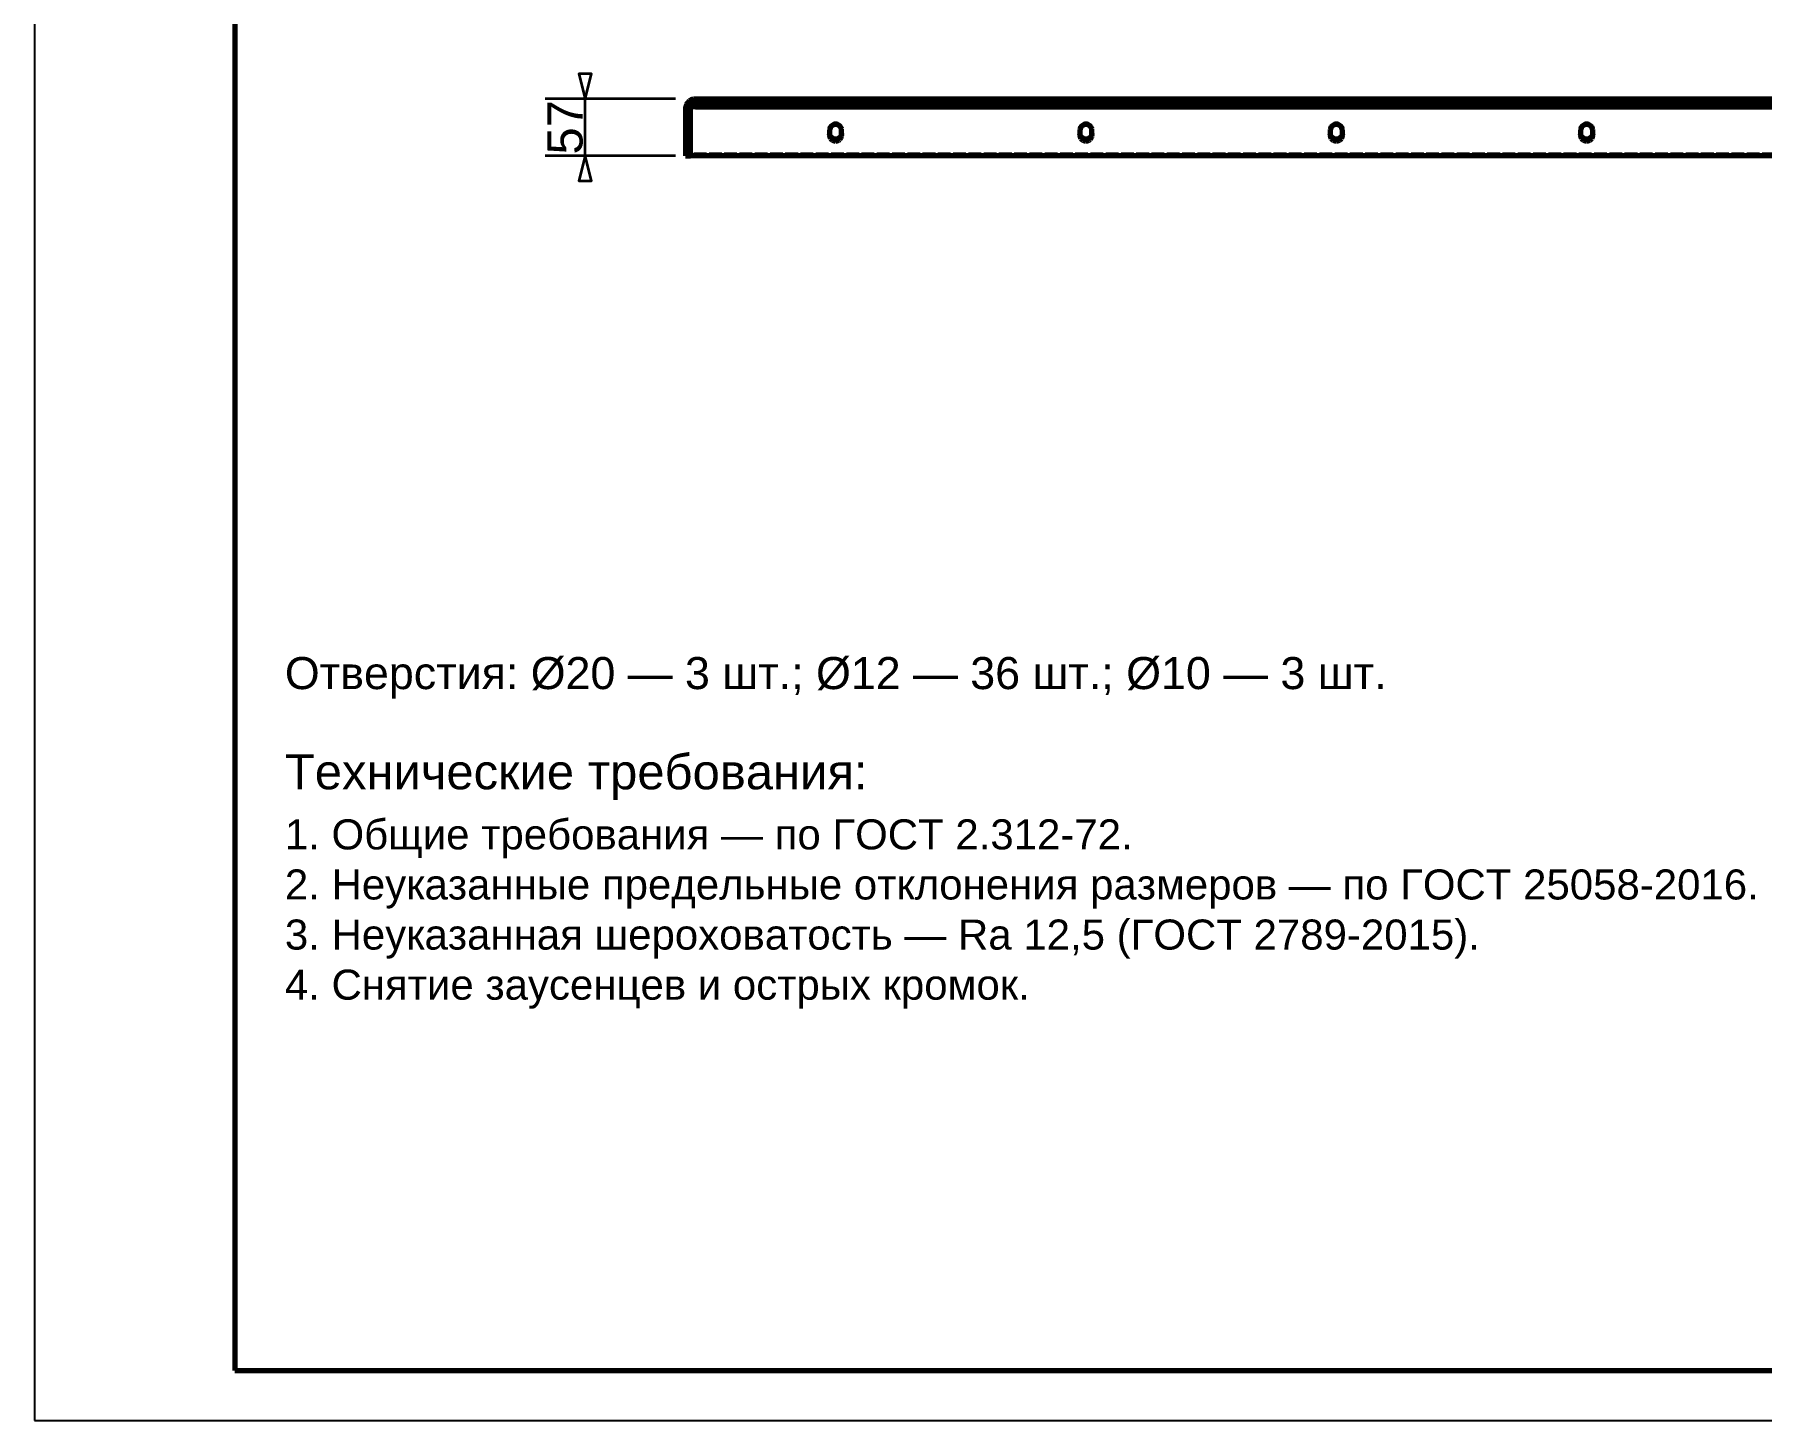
# Model space of a CAD drawing. Header units: millimetres. Extents: x 0 to 420, y 0 to 297.
# Drawn here: x 0 to 172.5, y 0 to 138.3 of the extents above; entities that cross this region are included whole.
import ezdxf
from ezdxf.enums import TextEntityAlignment as Align

# ---------------------------------------------------------------- set-up
doc = ezdxf.new("R2010")
doc.units = ezdxf.units.MM
doc.linetypes.add('DASHED', pattern=[1.524, 1.27, -0.254])
doc.styles.add('GOST', font='Arial')

msp = doc.modelspace()

# ---------------------------------------------------------------- linework, layer by layer
at = {"color": 7, "lineweight": 35}
for p, q in [((64, 131.93), (51, 131.93)), ((55, 126.23), (55, 131.93)), ((64, 126.23), (51, 126.23))]:
    msp.add_line(p, q, dxfattribs=at)
at = {"color": 5, "linetype": 'DASHED', "lineweight": 35}
for p, q in [((65, 130.93), (65.03, 131.15)), ((65.03, 131.15), (65.1, 131.37)), ((65.1, 131.37), (65.22, 131.56)), ((65.22, 131.56), (65.38, 131.71)), ((65.38, 131.71), (65.57, 131.83)), ((65.5, 131.32), (65.69, 131.32)), ((65.5, 131.13), (65.5, 131.32)), ((65.5, 126.43), (65.5, 131.32)), ((65.54, 131.13), (65.5, 131.13)), ((65.5, 126.23), (65.5, 131.13)), ((65.52, 131.09), (65.5, 130.93)), ((65.6, 131.23), (65.52, 131.09)), ((65.57, 131.83), (65.78, 131.91)), ((65.71, 131.34), (65.6, 131.23)), ((65.85, 131.41), (65.71, 131.34)), ((65.78, 131.91), (66, 131.93)), ((66, 131.43), (65.85, 131.41)), ((66, 131.93), (219, 131.93)), ((66, 131.92), (66, 131.93)), ((66, 131.93), (66, 131.93)), ((66, 131.43), (66, 131.93)), ((66, 131.9), (66, 131.92)), ((66, 131.88), (66, 131.9)), ((66, 131.85), (66, 131.88)), ((66, 131.81), (66, 131.85)), ((66, 131.77), (66, 131.81)), ((66, 131.72), (66, 131.77)), ((66, 131.66), (66, 131.72)), ((66, 131.6), (66, 131.66)), ((66, 131.54), (66, 131.6)), ((66, 131.47), (66, 131.54)), ((66, 131.4), (66, 131.47)), ((219, 131.43), (66, 131.43)), ((66, 131.32), (66, 131.4)), ((66, 131.32), (66, 131.13)), ((69.4, 131.93), (69.4, 131.43)), ((69.42, 131.93), (69.4, 131.93)), ((69.4, 131.93), (69.4, 131.43)), ((69.4, 131.93), (69.42, 131.93)), ((69.4, 131.93), (69.4, 131.43)), ((69.42, 131.93), (69.4, 131.93)), ((69.4, 131.93), (69.4, 131.43)), ((69.4, 131.93), (69.42, 131.93)), ((69.4, 131.93), (69.4, 131.43)), ((69.42, 131.93), (69.4, 131.93)), ((69.4, 131.93), (69.4, 131.43)), ((69.4, 131.93), (69.42, 131.93)), ((69.4, 131.93), (69.4, 131.43)), ((69.42, 131.93), (69.4, 131.93)), ((69.4, 131.93), (69.4, 131.43)), ((69.4, 131.93), (69.42, 131.93)), ((69.4, 131.93), (69.4, 131.43)), ((69.42, 131.93), (69.4, 131.93)), ((69.4, 131.93), (69.4, 131.43)), ((69.4, 131.93), (69.42, 131.93)), ((69.4, 131.93), (69.4, 131.43)), ((69.42, 131.93), (69.4, 131.93)), ((69.4, 131.93), (69.4, 131.43)), ((69.4, 131.93), (69.42, 131.93)), ((69.4, 131.43), (69.42, 131.43)), ((69.42, 131.43), (69.4, 131.43)), ((69.4, 131.43), (69.42, 131.43)), ((69.42, 131.43), (69.4, 131.43)), ((69.4, 131.43), (69.42, 131.43)), ((69.42, 131.43), (69.4, 131.43)), ((69.4, 131.43), (69.42, 131.43)), ((69.42, 131.43), (69.4, 131.43)), ((69.4, 131.43), (69.42, 131.43)), ((69.42, 131.43), (69.4, 131.43)), ((69.4, 131.43), (69.42, 131.43)), ((69.42, 131.43), (69.4, 131.43)), ((69.46, 131.93), (69.42, 131.93)), ((69.42, 131.93), (69.46, 131.93)), ((69.46, 131.93), (69.42, 131.93)), ((69.42, 131.93), (69.46, 131.93)), ((69.46, 131.93), (69.42, 131.93)), ((69.42, 131.93), (69.46, 131.93)), ((69.46, 131.93), (69.42, 131.93)), ((69.42, 131.93), (69.46, 131.93)), ((69.46, 131.93), (69.42, 131.93)), ((69.42, 131.93), (69.46, 131.93)), ((69.46, 131.93), (69.42, 131.93)), ((69.42, 131.93), (69.46, 131.93)), ((69.42, 131.43), (69.46, 131.43)), ((69.46, 131.43), (69.42, 131.43)), ((69.42, 131.43), (69.46, 131.43)), ((69.46, 131.43), (69.42, 131.43)), ((69.42, 131.43), (69.46, 131.43)), ((69.46, 131.43), (69.42, 131.43)), ((69.42, 131.43), (69.46, 131.43)), ((69.46, 131.43), (69.42, 131.43)), ((69.42, 131.43), (69.46, 131.43)), ((69.46, 131.43), (69.42, 131.43)), ((69.42, 131.43), (69.46, 131.43)), ((69.46, 131.43), (69.42, 131.43)), ((69.53, 131.93), (69.46, 131.93)), ((69.46, 131.93), (69.53, 131.93)), ((69.53, 131.93), (69.46, 131.93)), ((69.46, 131.93), (69.53, 131.93)), ((69.53, 131.93), (69.46, 131.93)), ((69.46, 131.93), (69.53, 131.93)), ((69.53, 131.93), (69.46, 131.93)), ((69.46, 131.93), (69.53, 131.93)), ((69.53, 131.93), (69.46, 131.93)), ((69.46, 131.93), (69.53, 131.93)), ((69.53, 131.93), (69.46, 131.93)), ((69.46, 131.93), (69.53, 131.93)), ((69.46, 131.43), (69.53, 131.43)), ((69.53, 131.43), (69.46, 131.43)), ((69.46, 131.43), (69.53, 131.43)), ((69.53, 131.43), (69.46, 131.43)), ((69.46, 131.43), (69.53, 131.43)), ((69.53, 131.43), (69.46, 131.43)), ((69.46, 131.43), (69.53, 131.43)), ((69.53, 131.43), (69.46, 131.43)), ((69.46, 131.43), (69.53, 131.43)), ((69.53, 131.43), (69.46, 131.43)), ((69.46, 131.43), (69.53, 131.43)), ((69.53, 131.43), (69.46, 131.43)), ((69.63, 131.93), (69.53, 131.93)), ((69.53, 131.93), (69.63, 131.93)), ((69.63, 131.93), (69.53, 131.93)), ((69.53, 131.93), (69.63, 131.93)), ((69.63, 131.93), (69.53, 131.93)), ((69.53, 131.93), (69.63, 131.93)), ((69.63, 131.93), (69.53, 131.93)), ((69.53, 131.93), (69.63, 131.93)), ((69.63, 131.93), (69.53, 131.93)), ((69.53, 131.93), (69.63, 131.93)), ((69.63, 131.93), (69.53, 131.93)), ((69.53, 131.93), (69.63, 131.93)), ((69.53, 131.43), (69.63, 131.43)), ((69.63, 131.43), (69.53, 131.43)), ((69.53, 131.43), (69.63, 131.43)), ((69.63, 131.43), (69.53, 131.43)), ((69.53, 131.43), (69.63, 131.43)), ((69.63, 131.43), (69.53, 131.43)), ((69.53, 131.43), (69.63, 131.43)), ((69.63, 131.43), (69.53, 131.43)), ((69.53, 131.43), (69.63, 131.43)), ((69.63, 131.43), (69.53, 131.43)), ((69.53, 131.43), (69.63, 131.43)), ((69.63, 131.43), (69.53, 131.43)), ((69.74, 131.93), (69.63, 131.93)), ((69.63, 131.93), (69.74, 131.93)), ((69.74, 131.93), (69.63, 131.93)), ((69.63, 131.93), (69.74, 131.93)), ((69.74, 131.93), (69.63, 131.93)), ((69.63, 131.93), (69.74, 131.93)), ((69.74, 131.93), (69.63, 131.93)), ((69.63, 131.93), (69.74, 131.93)), ((69.74, 131.93), (69.63, 131.93)), ((69.63, 131.93), (69.74, 131.93)), ((69.74, 131.93), (69.63, 131.93)), ((69.63, 131.93), (69.74, 131.93)), ((69.63, 131.43), (69.74, 131.43)), ((69.74, 131.43), (69.63, 131.43)), ((69.63, 131.43), (69.74, 131.43)), ((69.74, 131.43), (69.63, 131.43)), ((69.63, 131.43), (69.74, 131.43)), ((69.74, 131.43), (69.63, 131.43)), ((69.63, 131.43), (69.74, 131.43)), ((69.74, 131.43), (69.63, 131.43)), ((69.63, 131.43), (69.74, 131.43)), ((69.74, 131.43), (69.63, 131.43)), ((69.63, 131.43), (69.74, 131.43)), ((69.74, 131.43), (69.63, 131.43)), ((69.87, 131.93), (69.74, 131.93)), ((69.74, 131.93), (69.87, 131.93)), ((69.87, 131.93), (69.74, 131.93)), ((69.74, 131.93), (69.87, 131.93)), ((69.87, 131.93), (69.74, 131.93)), ((69.74, 131.93), (69.87, 131.93)), ((69.87, 131.93), (69.74, 131.93)), ((69.74, 131.93), (69.87, 131.93)), ((69.87, 131.93), (69.74, 131.93)), ((69.74, 131.93), (69.87, 131.93)), ((69.87, 131.93), (69.74, 131.93)), ((69.74, 131.93), (69.87, 131.93)), ((69.74, 131.43), (69.87, 131.43)), ((69.87, 131.43), (69.74, 131.43)), ((69.74, 131.43), (69.87, 131.43)), ((69.87, 131.43), (69.74, 131.43)), ((69.74, 131.43), (69.87, 131.43)), ((69.87, 131.43), (69.74, 131.43)), ((69.74, 131.43), (69.87, 131.43)), ((69.87, 131.43), (69.74, 131.43)), ((69.74, 131.43), (69.87, 131.43)), ((69.87, 131.43), (69.74, 131.43)), ((69.74, 131.43), (69.87, 131.43)), ((69.87, 131.43), (69.74, 131.43)), ((70, 131.93), (69.87, 131.93)), ((69.87, 131.93), (70, 131.93)), ((70, 131.93), (69.87, 131.93)), ((69.87, 131.93), (70, 131.93)), ((70, 131.93), (69.87, 131.93)), ((69.87, 131.93), (70, 131.93)), ((70, 131.93), (69.87, 131.93)), ((69.87, 131.93), (70, 131.93)), ((70, 131.93), (69.87, 131.93)), ((69.87, 131.93), (70, 131.93)), ((70, 131.93), (69.87, 131.93)), ((69.87, 131.93), (70, 131.93)), ((69.87, 131.43), (70, 131.43)), ((70, 131.43), (69.87, 131.43)), ((69.87, 131.43), (70, 131.43)), ((70, 131.43), (69.87, 131.43)), ((69.87, 131.43), (70, 131.43)), ((70, 131.43), (69.87, 131.43)), ((69.87, 131.43), (70, 131.43)), ((70, 131.43), (69.87, 131.43)), ((69.87, 131.43), (70, 131.43)), ((70, 131.43), (69.87, 131.43)), ((69.87, 131.43), (70, 131.43)), ((70, 131.43), (69.87, 131.43)), ((70.13, 131.93), (70, 131.93)), ((70, 131.93), (70.13, 131.93)), ((70.13, 131.93), (70, 131.93)), ((70, 131.93), (70.13, 131.93)), ((70.13, 131.93), (70, 131.93)), ((70, 131.93), (70.13, 131.93)), ((70.13, 131.93), (70, 131.93)), ((70, 131.93), (70.13, 131.93)), ((70.13, 131.93), (70, 131.93)), ((70, 131.93), (70.13, 131.93)), ((70.13, 131.93), (70, 131.93)), ((70, 131.93), (70.13, 131.93)), ((70, 131.43), (70.13, 131.43)), ((70.13, 131.43), (70, 131.43)), ((70, 131.43), (70.13, 131.43)), ((70.13, 131.43), (70, 131.43)), ((70, 131.43), (70.13, 131.43)), ((70.13, 131.43), (70, 131.43)), ((70, 131.43), (70.13, 131.43)), ((70.13, 131.43), (70, 131.43)), ((70, 131.43), (70.13, 131.43)), ((70.13, 131.43), (70, 131.43)), ((70, 131.43), (70.13, 131.43)), ((70.13, 131.43), (70, 131.43)), ((70.26, 131.93), (70.13, 131.93)), ((70.13, 131.93), (70.26, 131.93)), ((70.26, 131.93), (70.13, 131.93)), ((70.13, 131.93), (70.26, 131.93)), ((70.26, 131.93), (70.13, 131.93)), ((70.13, 131.93), (70.26, 131.93)), ((70.26, 131.93), (70.13, 131.93)), ((70.13, 131.93), (70.26, 131.93)), ((70.26, 131.93), (70.13, 131.93)), ((70.13, 131.93), (70.26, 131.93)), ((70.26, 131.93), (70.13, 131.93)), ((70.13, 131.93), (70.26, 131.93)), ((70.13, 131.43), (70.26, 131.43)), ((70.26, 131.43), (70.13, 131.43)), ((70.13, 131.43), (70.26, 131.43)), ((70.26, 131.43), (70.13, 131.43)), ((70.13, 131.43), (70.26, 131.43)), ((70.26, 131.43), (70.13, 131.43)), ((70.13, 131.43), (70.26, 131.43)), ((70.26, 131.43), (70.13, 131.43)), ((70.13, 131.43), (70.26, 131.43)), ((70.26, 131.43), (70.13, 131.43)), ((70.13, 131.43), (70.26, 131.43)), ((70.26, 131.43), (70.13, 131.43)), ((70.37, 131.93), (70.26, 131.93)), ((70.26, 131.93), (70.37, 131.93)), ((70.37, 131.93), (70.26, 131.93)), ((70.26, 131.93), (70.37, 131.93)), ((70.37, 131.93), (70.26, 131.93)), ((70.26, 131.93), (70.37, 131.93)), ((70.37, 131.93), (70.26, 131.93)), ((70.26, 131.93), (70.37, 131.93)), ((70.37, 131.93), (70.26, 131.93)), ((70.26, 131.93), (70.37, 131.93)), ((70.37, 131.93), (70.26, 131.93)), ((70.26, 131.93), (70.37, 131.93)), ((70.26, 131.43), (70.37, 131.43)), ((70.37, 131.43), (70.26, 131.43)), ((70.26, 131.43), (70.37, 131.43)), ((70.37, 131.43), (70.26, 131.43)), ((70.26, 131.43), (70.37, 131.43)), ((70.37, 131.43), (70.26, 131.43)), ((70.26, 131.43), (70.37, 131.43)), ((70.37, 131.43), (70.26, 131.43)), ((70.26, 131.43), (70.37, 131.43)), ((70.37, 131.43), (70.26, 131.43)), ((70.26, 131.43), (70.37, 131.43)), ((70.37, 131.43), (70.26, 131.43)), ((70.47, 131.93), (70.37, 131.93)), ((70.37, 131.93), (70.47, 131.93)), ((70.47, 131.93), (70.37, 131.93)), ((70.37, 131.93), (70.47, 131.93)), ((70.47, 131.93), (70.37, 131.93)), ((70.37, 131.93), (70.47, 131.93)), ((70.47, 131.93), (70.37, 131.93)), ((70.37, 131.93), (70.47, 131.93)), ((70.47, 131.93), (70.37, 131.93)), ((70.37, 131.93), (70.47, 131.93)), ((70.47, 131.93), (70.37, 131.93)), ((70.37, 131.93), (70.47, 131.93)), ((70.37, 131.43), (70.47, 131.43)), ((70.47, 131.43), (70.37, 131.43)), ((70.37, 131.43), (70.47, 131.43)), ((70.47, 131.43), (70.37, 131.43)), ((70.37, 131.43), (70.47, 131.43)), ((70.47, 131.43), (70.37, 131.43)), ((70.37, 131.43), (70.47, 131.43)), ((70.47, 131.43), (70.37, 131.43)), ((70.37, 131.43), (70.47, 131.43)), ((70.47, 131.43), (70.37, 131.43)), ((70.37, 131.43), (70.47, 131.43)), ((70.47, 131.43), (70.37, 131.43)), ((70.54, 131.93), (70.47, 131.93)), ((70.47, 131.93), (70.54, 131.93)), ((70.54, 131.93), (70.47, 131.93)), ((70.47, 131.93), (70.54, 131.93)), ((70.54, 131.93), (70.47, 131.93)), ((70.47, 131.93), (70.54, 131.93)), ((70.54, 131.93), (70.47, 131.93)), ((70.47, 131.93), (70.54, 131.93)), ((70.54, 131.93), (70.47, 131.93)), ((70.47, 131.93), (70.54, 131.93)), ((70.54, 131.93), (70.47, 131.93)), ((70.47, 131.93), (70.54, 131.93)), ((70.47, 131.43), (70.54, 131.43)), ((70.54, 131.43), (70.47, 131.43)), ((70.47, 131.43), (70.54, 131.43)), ((70.54, 131.43), (70.47, 131.43)), ((70.47, 131.43), (70.54, 131.43)), ((70.54, 131.43), (70.47, 131.43)), ((70.47, 131.43), (70.54, 131.43)), ((70.54, 131.43), (70.47, 131.43)), ((70.47, 131.43), (70.54, 131.43)), ((70.54, 131.43), (70.47, 131.43)), ((70.47, 131.43), (70.54, 131.43)), ((70.54, 131.43), (70.47, 131.43)), ((70.58, 131.93), (70.54, 131.93)), ((70.54, 131.93), (70.58, 131.93)), ((70.58, 131.93), (70.54, 131.93)), ((70.54, 131.93), (70.58, 131.93)), ((70.58, 131.93), (70.54, 131.93)), ((70.54, 131.93), (70.58, 131.93)), ((70.58, 131.93), (70.54, 131.93)), ((70.54, 131.93), (70.58, 131.93)), ((70.58, 131.93), (70.54, 131.93)), ((70.54, 131.93), (70.58, 131.93)), ((70.58, 131.93), (70.54, 131.93)), ((70.54, 131.93), (70.58, 131.93)), ((70.54, 131.43), (70.58, 131.43)), ((70.58, 131.43), (70.54, 131.43)), ((70.54, 131.43), (70.58, 131.43)), ((70.58, 131.43), (70.54, 131.43)), ((70.54, 131.43), (70.58, 131.43)), ((70.58, 131.43), (70.54, 131.43)), ((70.54, 131.43), (70.58, 131.43)), ((70.58, 131.43), (70.54, 131.43)), ((70.54, 131.43), (70.58, 131.43)), ((70.58, 131.43), (70.54, 131.43)), ((70.54, 131.43), (70.58, 131.43)), ((70.58, 131.43), (70.54, 131.43)), ((70.6, 131.93), (70.58, 131.93)), ((70.58, 131.93), (70.6, 131.93)), ((70.6, 131.93), (70.58, 131.93)), ((70.58, 131.93), (70.6, 131.93)), ((70.6, 131.93), (70.58, 131.93)), ((70.58, 131.93), (70.6, 131.93)), ((70.6, 131.93), (70.58, 131.93)), ((70.58, 131.93), (70.6, 131.93)), ((70.6, 131.93), (70.58, 131.93)), ((70.58, 131.93), (70.6, 131.93)), ((70.6, 131.93), (70.58, 131.93)), ((70.58, 131.93), (70.6, 131.93)), ((70.58, 131.43), (70.6, 131.43)), ((70.6, 131.43), (70.58, 131.43)), ((70.58, 131.43), (70.6, 131.43)), ((70.6, 131.43), (70.58, 131.43)), ((70.58, 131.43), (70.6, 131.43)), ((70.6, 131.43), (70.58, 131.43)), ((70.58, 131.43), (70.6, 131.43)), ((70.6, 131.43), (70.58, 131.43)), ((70.58, 131.43), (70.6, 131.43)), ((70.6, 131.43), (70.58, 131.43)), ((70.58, 131.43), (70.6, 131.43)), ((70.6, 131.43), (70.58, 131.43)), ((70.6, 131.93), (70.6, 131.43)), ((70.6, 131.93), (70.6, 131.43)), ((70.6, 131.93), (70.6, 131.43)), ((70.6, 131.93), (70.6, 131.43)), ((70.6, 131.93), (70.6, 131.43)), ((70.6, 131.93), (70.6, 131.43)), ((70.6, 131.93), (70.6, 131.43)), ((70.6, 131.93), (70.6, 131.43)), ((70.6, 131.93), (70.6, 131.43)), ((70.6, 131.93), (70.6, 131.43)), ((70.6, 131.93), (70.6, 131.43)), ((70.6, 131.93), (70.6, 131.43)), ((99.5, 131.93), (97.5, 131.93)), ((97.5, 131.93), (187.5, 131.93)), ((97.5, 131.43), (97.5, 131.93)), ((97.5, 131.43), (97.5, 131.93)), ((97.5, 131.43), (99.5, 131.43)), ((187.5, 131.43), (97.5, 131.43)), ((185.5, 131.93), (99.5, 131.93)), ((99.5, 131.43), (99.5, 131.93)), ((99.5, 131.43), (185.5, 131.43)), ((65.5, 130.93), (65, 130.93)), ((65, 130.93), (65.5, 130.93)), ((65, 126.23), (65, 130.93)), ((65.5, 130.93), (65.5, 126.23)), ((79.5, 129.31), (79.58, 129.4)), ((79.58, 129.4), (79.67, 129.46)), ((79.67, 129.46), (79.77, 129.52)), ((79.77, 129.52), (79.88, 129.55)), ((79.88, 129.55), (80, 129.56)), ((80, 129.56), (80.12, 129.55)), ((80.12, 129.55), (80.23, 129.52)), ((80.23, 129.52), (80.33, 129.46)), ((80.33, 129.46), (80.42, 129.4)), ((80.42, 129.4), (80.5, 129.31)), ((104.5, 129.31), (104.58, 129.4)), ((104.58, 129.4), (104.67, 129.46)), ((104.67, 129.46), (104.77, 129.52)), ((104.77, 129.52), (104.88, 129.55)), ((104.88, 129.55), (105, 129.56)), ((105, 129.56), (105.12, 129.55)), ((105.12, 129.55), (105.23, 129.52)), ((105.23, 129.52), (105.33, 129.46)), ((105.33, 129.46), (105.42, 129.4)), ((105.42, 129.4), (105.5, 129.31)), ((129.5, 129.31), (129.58, 129.4)), ((129.58, 129.4), (129.67, 129.46)), ((129.67, 129.46), (129.77, 129.52)), ((129.77, 129.52), (129.88, 129.55)), ((129.88, 129.55), (130, 129.56)), ((130, 129.56), (130.12, 129.55)), ((130.12, 129.55), (130.23, 129.52)), ((130.23, 129.52), (130.33, 129.46)), ((130.33, 129.46), (130.42, 129.4)), ((130.42, 129.4), (130.5, 129.31)), ((154.5, 129.31), (154.58, 129.4)), ((154.58, 129.4), (154.67, 129.46)), ((154.67, 129.46), (154.77, 129.52)), ((154.77, 129.52), (154.88, 129.55)), ((154.88, 129.55), (155, 129.56)), ((155, 129.56), (155.12, 129.55)), ((155.12, 129.55), (155.23, 129.52)), ((155.23, 129.52), (155.33, 129.46)), ((155.33, 129.46), (155.42, 129.4)), ((155.42, 129.4), (155.5, 129.31)), ((79.4, 129.01), (79.41, 129.11)), ((79.4, 129.01), (79.4, 128.81)), ((79.4, 128.45), (79.4, 129.01)), ((79.4, 128.45), (79.4, 128.26)), ((79.41, 129.11), (79.45, 129.22)), ((79.45, 129.22), (79.5, 129.31)), ((80.5, 129.31), (80.55, 129.22)), ((80.55, 129.22), (80.59, 129.11)), ((80.59, 129.11), (80.6, 129.01)), ((80.6, 129.01), (80.6, 128.45)), ((80.6, 129.01), (80.6, 128.81)), ((80.6, 128.45), (80.6, 128.26)), ((104.4, 129.01), (104.41, 129.11)), ((104.4, 129.01), (104.4, 128.81)), ((104.4, 128.45), (104.4, 129.01)), ((104.4, 128.45), (104.4, 128.26)), ((104.41, 129.11), (104.45, 129.22)), ((104.45, 129.22), (104.5, 129.31)), ((105.5, 129.31), (105.55, 129.22)), ((105.55, 129.22), (105.59, 129.11)), ((105.59, 129.11), (105.6, 129.01)), ((105.6, 129.01), (105.6, 128.45)), ((105.6, 129.01), (105.6, 128.81)), ((105.6, 128.45), (105.6, 128.26)), ((129.4, 129.01), (129.41, 129.11)), ((129.4, 129.01), (129.4, 128.81)), ((129.4, 128.45), (129.4, 129.01)), ((129.4, 128.45), (129.4, 128.26)), ((129.41, 129.11), (129.45, 129.22)), ((129.45, 129.22), (129.5, 129.31)), ((130.5, 129.31), (130.55, 129.22)), ((130.55, 129.22), (130.59, 129.11)), ((130.59, 129.11), (130.6, 129.01)), ((130.6, 129.01), (130.6, 128.45)), ((130.6, 129.01), (130.6, 128.81)), ((130.6, 128.45), (130.6, 128.26)), ((154.4, 129.01), (154.41, 129.11)), ((154.4, 129.01), (154.4, 128.81)), ((154.4, 128.45), (154.4, 129.01)), ((154.4, 128.45), (154.4, 128.26)), ((154.41, 129.11), (154.45, 129.22)), ((154.45, 129.22), (154.5, 129.31)), ((155.5, 129.31), (155.55, 129.22)), ((155.55, 129.22), (155.59, 129.11)), ((155.59, 129.11), (155.6, 129.01)), ((155.6, 129.01), (155.6, 128.45)), ((155.6, 129.01), (155.6, 128.81)), ((155.6, 128.45), (155.6, 128.26)), ((65.5, 126.23), (65, 126.23)), ((219.5, 126.43), (65.5, 126.43)), ((65.5, 126.23), (65.5, 126.43))]:
    msp.add_line(p, q, dxfattribs=at)
at = {"color": 1, "lineweight": 70}
for p, q in [((65.02, 131.12), (65.01, 131.08)), ((65.01, 131.08), (65.01, 131.04)), ((65.03, 131.15), (65.02, 131.12)), ((65.04, 131.23), (65.03, 131.19)), ((65.03, 131.19), (65.03, 131.15)), ((65.06, 131.26), (65.04, 131.23)), ((65.07, 131.3), (65.06, 131.26)), ((65.08, 131.33), (65.07, 131.3)), ((65.1, 131.37), (65.08, 131.33)), ((65.12, 131.4), (65.1, 131.37)), ((65.13, 131.43), (65.12, 131.4)), ((65.13, 131.43), (65.26, 131.6)), ((66, 131.43), (65.13, 131.43)), ((65.26, 131.6), (65.41, 131.74)), ((65.41, 131.74), (65.59, 131.85)), ((65.51, 131.04), (65.53, 131.1)), ((65.53, 131.1), (65.55, 131.15)), ((66, 131.13), (65.54, 131.13)), ((65.55, 131.15), (65.58, 131.2)), ((65.58, 131.2), (65.61, 131.24)), ((65.59, 131.85), (65.79, 131.91)), ((65.61, 131.24), (65.65, 131.29)), ((65.65, 131.29), (65.69, 131.32)), ((65.69, 131.32), (65.73, 131.36)), ((65.69, 131.32), (66, 131.32)), ((65.73, 131.36), (65.78, 131.38)), ((65.78, 131.38), (65.83, 131.4)), ((65.79, 131.91), (66, 131.93)), ((65.83, 131.4), (65.89, 131.42)), ((65.89, 131.42), (65.94, 131.43)), ((65.94, 131.43), (66, 131.43)), ((66, 131.93), (219, 131.93)), ((66, 131.42), (66, 131.43)), ((66, 131.43), (66, 131.43)), ((66, 131.43), (66, 131.43)), ((66, 131.43), (219, 131.43)), ((66, 131.4), (66, 131.42)), ((66, 131.39), (66, 131.4)), ((66, 131.37), (66, 131.39)), ((66, 131.35), (66, 131.37)), ((66, 131.32), (66, 131.35)), ((66, 131.3), (66, 131.32)), ((66, 131.27), (66, 131.3)), ((66, 131.24), (66, 131.27)), ((66, 131.2), (66, 131.24)), ((66, 131.17), (66, 131.2)), ((66, 131.13), (66, 131.17)), ((66, 131.13), (219, 131.13)), ((65.01, 131.04), (65, 131.01)), ((65, 131.01), (65, 130.97)), ((65, 130.97), (65, 130.93)), ((65, 130.93), (65, 126.23)), ((65.5, 130.99), (65.51, 131.04)), ((65.5, 130.93), (65.5, 130.99)), ((65.5, 126.23), (65.5, 130.93)), ((79.88, 129.35), (79.77, 129.32)), ((80, 129.36), (79.88, 129.35)), ((80.12, 129.35), (80, 129.36)), ((80.23, 129.32), (80.12, 129.35)), ((104.88, 129.35), (104.77, 129.32)), ((105, 129.36), (104.88, 129.35)), ((105.12, 129.35), (105, 129.36)), ((105.23, 129.32), (105.12, 129.35)), ((129.88, 129.35), (129.77, 129.32)), ((130, 129.36), (129.88, 129.35)), ((130.12, 129.35), (130, 129.36)), ((130.23, 129.32), (130.12, 129.35)), ((154.88, 129.35), (154.77, 129.32)), ((155, 129.36), (154.88, 129.35)), ((155.12, 129.35), (155, 129.36)), ((155.23, 129.32), (155.12, 129.35)), ((79.41, 128.92), (79.4, 128.81)), ((79.4, 128.81), (79.4, 128.26)), ((79.41, 128.35), (79.4, 128.45)), ((79.4, 128.26), (79.41, 128.15)), ((79.45, 129.02), (79.41, 128.92)), ((79.45, 128.24), (79.41, 128.35)), ((79.41, 128.15), (79.45, 128.05)), ((79.5, 129.12), (79.45, 129.02)), ((79.5, 128.15), (79.45, 128.24)), ((79.45, 128.05), (79.5, 127.95)), ((79.58, 129.2), (79.5, 129.12)), ((79.58, 128.06), (79.5, 128.15)), ((79.5, 127.95), (79.58, 127.87)), ((79.67, 129.27), (79.58, 129.2)), ((79.67, 127.99), (79.58, 128.06)), ((79.58, 127.87), (79.67, 127.8)), ((79.77, 129.32), (79.67, 129.27)), ((79.77, 127.94), (79.67, 127.99)), ((79.67, 127.8), (79.77, 127.75)), ((79.88, 127.91), (79.77, 127.94)), ((79.77, 127.75), (79.88, 127.72)), ((80, 127.9), (79.88, 127.91)), ((79.88, 127.72), (80, 127.71)), ((80.12, 127.91), (80, 127.9)), ((80, 127.71), (80.12, 127.72)), ((80.23, 127.94), (80.12, 127.91)), ((80.12, 127.72), (80.23, 127.75)), ((80.33, 129.27), (80.23, 129.32)), ((80.33, 127.99), (80.23, 127.94)), ((80.23, 127.75), (80.33, 127.8)), ((80.42, 129.2), (80.33, 129.27)), ((80.42, 128.06), (80.33, 127.99)), ((80.33, 127.8), (80.42, 127.87)), ((80.5, 129.12), (80.42, 129.2)), ((80.5, 128.15), (80.42, 128.06)), ((80.42, 127.87), (80.5, 127.95)), ((80.55, 129.02), (80.5, 129.12)), ((80.55, 128.24), (80.5, 128.15)), ((80.5, 127.95), (80.55, 128.05)), ((80.59, 128.92), (80.55, 129.02)), ((80.59, 128.35), (80.55, 128.24)), ((80.55, 128.05), (80.59, 128.15)), ((80.6, 128.81), (80.59, 128.92)), ((80.6, 128.45), (80.59, 128.35)), ((80.59, 128.15), (80.6, 128.26)), ((80.6, 128.26), (80.6, 128.81)), ((104.41, 128.92), (104.4, 128.81)), ((104.4, 128.81), (104.4, 128.26)), ((104.41, 128.35), (104.4, 128.45)), ((104.4, 128.26), (104.41, 128.15)), ((104.45, 129.02), (104.41, 128.92)), ((104.45, 128.24), (104.41, 128.35)), ((104.41, 128.15), (104.45, 128.05)), ((104.5, 129.12), (104.45, 129.02)), ((104.5, 128.15), (104.45, 128.24)), ((104.45, 128.05), (104.5, 127.95)), ((104.58, 129.2), (104.5, 129.12)), ((104.58, 128.06), (104.5, 128.15)), ((104.5, 127.95), (104.58, 127.87)), ((104.67, 129.27), (104.58, 129.2)), ((104.67, 127.99), (104.58, 128.06)), ((104.58, 127.87), (104.67, 127.8)), ((104.77, 129.32), (104.67, 129.27)), ((104.77, 127.94), (104.67, 127.99)), ((104.67, 127.8), (104.77, 127.75)), ((104.88, 127.91), (104.77, 127.94)), ((104.77, 127.75), (104.88, 127.72)), ((105, 127.9), (104.88, 127.91)), ((104.88, 127.72), (105, 127.71)), ((105.12, 127.91), (105, 127.9)), ((105, 127.71), (105.12, 127.72)), ((105.23, 127.94), (105.12, 127.91)), ((105.12, 127.72), (105.23, 127.75)), ((105.33, 129.27), (105.23, 129.32)), ((105.33, 127.99), (105.23, 127.94)), ((105.23, 127.75), (105.33, 127.8)), ((105.42, 129.2), (105.33, 129.27)), ((105.42, 128.06), (105.33, 127.99)), ((105.33, 127.8), (105.42, 127.87)), ((105.5, 129.12), (105.42, 129.2)), ((105.5, 128.15), (105.42, 128.06)), ((105.42, 127.87), (105.5, 127.95)), ((105.55, 129.02), (105.5, 129.12)), ((105.55, 128.24), (105.5, 128.15)), ((105.5, 127.95), (105.55, 128.05)), ((105.59, 128.92), (105.55, 129.02)), ((105.59, 128.35), (105.55, 128.24)), ((105.55, 128.05), (105.59, 128.15)), ((105.6, 128.81), (105.59, 128.92)), ((105.6, 128.45), (105.59, 128.35)), ((105.59, 128.15), (105.6, 128.26)), ((105.6, 128.26), (105.6, 128.81)), ((129.41, 128.92), (129.4, 128.81)), ((129.4, 128.81), (129.4, 128.26)), ((129.41, 128.35), (129.4, 128.45)), ((129.4, 128.26), (129.41, 128.15)), ((129.45, 129.02), (129.41, 128.92)), ((129.45, 128.24), (129.41, 128.35)), ((129.41, 128.15), (129.45, 128.05)), ((129.5, 129.12), (129.45, 129.02)), ((129.5, 128.15), (129.45, 128.24)), ((129.45, 128.05), (129.5, 127.95)), ((129.58, 129.2), (129.5, 129.12)), ((129.58, 128.06), (129.5, 128.15)), ((129.5, 127.95), (129.58, 127.87)), ((129.67, 129.27), (129.58, 129.2)), ((129.67, 127.99), (129.58, 128.06)), ((129.58, 127.87), (129.67, 127.8)), ((129.77, 129.32), (129.67, 129.27)), ((129.77, 127.94), (129.67, 127.99)), ((129.67, 127.8), (129.77, 127.75)), ((129.88, 127.91), (129.77, 127.94)), ((129.77, 127.75), (129.88, 127.72)), ((130, 127.9), (129.88, 127.91)), ((129.88, 127.72), (130, 127.71)), ((130.12, 127.91), (130, 127.9)), ((130, 127.71), (130.12, 127.72)), ((130.23, 127.94), (130.12, 127.91)), ((130.12, 127.72), (130.23, 127.75)), ((130.33, 129.27), (130.23, 129.32)), ((130.33, 127.99), (130.23, 127.94)), ((130.23, 127.75), (130.33, 127.8)), ((130.42, 129.2), (130.33, 129.27)), ((130.42, 128.06), (130.33, 127.99)), ((130.33, 127.8), (130.42, 127.87)), ((130.5, 129.12), (130.42, 129.2)), ((130.5, 128.15), (130.42, 128.06)), ((130.42, 127.87), (130.5, 127.95)), ((130.55, 129.02), (130.5, 129.12)), ((130.55, 128.24), (130.5, 128.15)), ((130.5, 127.95), (130.55, 128.05)), ((130.59, 128.92), (130.55, 129.02)), ((130.59, 128.35), (130.55, 128.24)), ((130.55, 128.05), (130.59, 128.15)), ((130.6, 128.81), (130.59, 128.92)), ((130.6, 128.45), (130.59, 128.35)), ((130.59, 128.15), (130.6, 128.26)), ((130.6, 128.26), (130.6, 128.81)), ((154.41, 128.92), (154.4, 128.81)), ((154.4, 128.81), (154.4, 128.26)), ((154.41, 128.35), (154.4, 128.45)), ((154.4, 128.26), (154.41, 128.15)), ((154.45, 129.02), (154.41, 128.92)), ((154.45, 128.24), (154.41, 128.35)), ((154.41, 128.15), (154.45, 128.05)), ((154.5, 129.12), (154.45, 129.02)), ((154.5, 128.15), (154.45, 128.24)), ((154.45, 128.05), (154.5, 127.95)), ((154.58, 129.2), (154.5, 129.12)), ((154.58, 128.06), (154.5, 128.15)), ((154.5, 127.95), (154.58, 127.87)), ((154.67, 129.27), (154.58, 129.2)), ((154.67, 127.99), (154.58, 128.06)), ((154.58, 127.87), (154.67, 127.8)), ((154.77, 129.32), (154.67, 129.27)), ((154.77, 127.94), (154.67, 127.99)), ((154.67, 127.8), (154.77, 127.75)), ((154.88, 127.91), (154.77, 127.94)), ((154.77, 127.75), (154.88, 127.72)), ((155, 127.9), (154.88, 127.91)), ((154.88, 127.72), (155, 127.71)), ((155.12, 127.91), (155, 127.9)), ((155, 127.71), (155.12, 127.72)), ((155.23, 127.94), (155.12, 127.91)), ((155.12, 127.72), (155.23, 127.75)), ((155.33, 129.27), (155.23, 129.32)), ((155.33, 127.99), (155.23, 127.94)), ((155.23, 127.75), (155.33, 127.8)), ((155.42, 129.2), (155.33, 129.27)), ((155.42, 128.06), (155.33, 127.99)), ((155.33, 127.8), (155.42, 127.87)), ((155.5, 129.12), (155.42, 129.2)), ((155.5, 128.15), (155.42, 128.06)), ((155.42, 127.87), (155.5, 127.95)), ((155.55, 129.02), (155.5, 129.12)), ((155.55, 128.24), (155.5, 128.15)), ((155.5, 127.95), (155.55, 128.05)), ((155.59, 128.92), (155.55, 129.02)), ((155.59, 128.35), (155.55, 128.24)), ((155.55, 128.05), (155.59, 128.15)), ((155.6, 128.81), (155.59, 128.92)), ((155.6, 128.45), (155.59, 128.35)), ((155.59, 128.15), (155.6, 128.26)), ((155.6, 128.26), (155.6, 128.81)), ((65, 126.23), (65.5, 126.23)), ((219.5, 126.23), (65.5, 126.23))]:
    msp.add_line(p, q, dxfattribs=at)
at = {"color": 7, "lineweight": 25}
msp.add_lwpolyline([(0, 0), (420, 0), (420, 297), (0, 297)], close=True, dxfattribs=at)
at = {"color": 7, "lineweight": 70}
msp.add_lwpolyline([(20, 5), (415, 5), (415, 292), (20, 292)], close=True, dxfattribs=at)
at = {"color": 7, "lineweight": 35}
for points in [[(55, 131.93), (55.62, 134.43), (54.37, 134.43)], [(55, 126.23), (54.37, 123.73), (55.62, 123.73)]]:
    msp.add_lwpolyline(points, close=True, dxfattribs=at)

# ---------------------------------------------------------------- texts
at = {"color": 7, "style": 'GOST'}
msp.add_text('57', height=3.5, rotation=90, dxfattribs=at).set_placement((53, 129.08), align=Align.MIDDLE)
at = {"color": 6, "style": 'GOST'}
msp.add_text('Отверстия: Ø20 — 3 шт.; Ø12 — 36 шт.; Ø10 — 3 шт.', height=3.2, dxfattribs=at).set_placement((25, 73))
at = {"color": 3, "style": 'GOST'}
for s, height, p in [('Технические требования:', 3.5, (25, 63)), ('1. Общие требования — по ГОСТ 2.312-72.', 3, (25, 57)), ('2. Неуказанные предельные отклонения размеров — по ГОСТ 25058-2016.', 3, (25, 52)), ('3. Неуказанная шероховатость — Ra 12,5 (ГОСТ 2789-2015).', 3, (25, 47)), ('4. Снятие заусенцев и острых кромок.', 3, (25, 42))]:
    msp.add_text(s, height=height, dxfattribs=at).set_placement(p)

doc.saveas('drawing.dxf')
